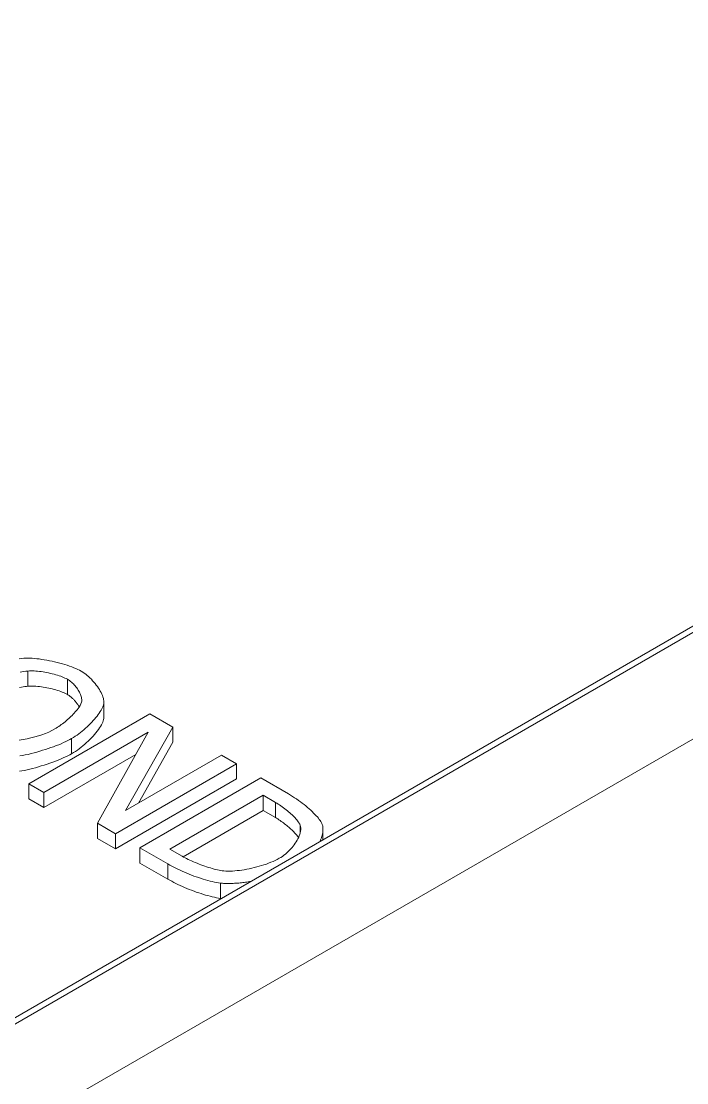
# Model space of a CAD drawing. Header units: millimetres. Extents: x 13 to 546, y 6 to 425.
# Drawn here: x 437.18 to 446.12, y 291.57 to 305.83 of the extents above; entities that cross this region are included whole.
import ezdxf

# ---------------------------------------------------------------- set-up
doc = ezdxf.new("R2010")
doc.units = ezdxf.units.MM
doc.layers.add('Visible (ANSI)', color=7, linetype='Continuous', lineweight=18)
doc.layers.add('Visible Narrow (ANSI)', color=7, linetype='Continuous', lineweight=9)

msp = doc.modelspace()

# ---------------------------------------------------------------- linework, layer by layer
at = {"layer": 'Visible (ANSI)'}
for p, q in [((479.873, 317.147), (422.636, 284.101)), ((479.063, 315.165), (426.172, 284.628)), ((438.29, 296.482), (438.29, 296.686)), ((438.29, 296.469), (438.29, 296.673)), ((438.908, 296.531), (437.282, 295.592)), ((439.215, 296.353), (438.908, 296.531)), ((437.483, 295.475), (438.885, 296.285)), ((438.885, 296.285), (438.203, 295.06)), ((438.582, 295.232), (439.215, 296.353)), ((439.215, 296.149), (439.215, 296.353)), ((439.215, 296.149), (438.753, 295.33)), ((438.718, 295.984), (437.483, 295.271)), ((438.445, 294.92), (440.072, 295.859)), ((439.87, 295.975), (438.582, 295.232)), ((440.072, 295.859), (439.87, 295.975)), ((440.072, 295.655), (440.072, 295.859)), ((437.282, 295.592), (437.483, 295.475)), ((437.282, 295.388), (437.282, 295.592)), ((440.072, 295.655), (438.445, 294.716)), ((440.401, 295.669), (438.775, 294.73)), ((440.771, 295.455), (440.401, 295.669)), ((437.483, 295.271), (437.483, 295.475)), ((439.178, 294.713), (440.43, 295.436)), ((440.43, 295.436), (440.595, 295.341)), ((440.43, 295.232), (440.43, 295.436)), ((437.483, 295.271), (437.282, 295.388)), ((440.43, 295.232), (439.355, 294.611)), ((440.595, 295.137), (440.43, 295.232)), ((438.203, 295.06), (438.445, 294.92)), ((438.203, 294.856), (438.203, 295.06)), ((440.927, 294.924), (440.927, 295.036)), ((438.445, 294.716), (438.203, 294.856)), ((438.445, 294.716), (438.445, 294.92)), ((441.234, 294.839), (441.234, 294.982)), ((438.775, 294.73), (439.149, 294.514)), ((438.775, 294.526), (438.775, 294.73)), ((439.343, 294.618), (439.178, 294.713)), ((439.149, 294.309), (438.775, 294.526)), ((439.855, 294.052), (439.855, 294.256))]:
    msp.add_line(p, q, dxfattribs=at)
at = {"layer": 'Visible (ANSI)', "flags": 128}
for points in [[(437.242, 297.278), (437.214, 297.276), (437.183, 297.273), (437.151, 297.268)], [(437.985, 297.103), (437.964, 297.115), (437.94, 297.126), (437.915, 297.138), (437.888, 297.149), (437.859, 297.16), (437.829, 297.171), (437.797, 297.182), (437.765, 297.192), (437.732, 297.202), (437.698, 297.211), (437.663, 297.22), (437.628, 297.229), (437.593, 297.237), (437.558, 297.244), (437.523, 297.251), (437.488, 297.257), (437.454, 297.262), (437.421, 297.267), (437.388, 297.271), (437.356, 297.274), (437.325, 297.277), (437.296, 297.278), (437.268, 297.278), (437.242, 297.278)], [(437.163, 297.088), (437.188, 297.094), (437.216, 297.099), (437.243, 297.103), (437.27, 297.105)], [(437.27, 297.105), (437.289, 297.106), (437.31, 297.107), (437.332, 297.107), (437.354, 297.106), (437.377, 297.104), (437.4, 297.102), (437.424, 297.1), (437.449, 297.097), (437.473, 297.093), (437.498, 297.089), (437.523, 297.085), (437.547, 297.08), (437.572, 297.074), (437.596, 297.068), (437.62, 297.062), (437.644, 297.056), (437.666, 297.049), (437.688, 297.042), (437.71, 297.034), (437.73, 297.027), (437.749, 297.019), (437.767, 297.011), (437.784, 297.003), (437.8, 296.994)], [(437.8, 296.994), (437.814, 296.986), (437.827, 296.976), (437.841, 296.966), (437.854, 296.955), (437.867, 296.943), (437.88, 296.931), (437.892, 296.918), (437.904, 296.905), (437.915, 296.892), (437.926, 296.878), (437.936, 296.864), (437.945, 296.849), (437.954, 296.835), (437.962, 296.82), (437.969, 296.806), (437.975, 296.792), (437.98, 296.778), (437.985, 296.764), (437.989, 296.75), (437.991, 296.737), (437.993, 296.724), (437.993, 296.712), (437.992, 296.7), (437.991, 296.689)], [(438.29, 296.673), (438.29, 296.688), (438.289, 296.704), (438.287, 296.721), (438.283, 296.738), (438.277, 296.757), (438.27, 296.775), (438.262, 296.795), (438.252, 296.815), (438.242, 296.835), (438.23, 296.855), (438.217, 296.876), (438.203, 296.896), (438.188, 296.916), (438.173, 296.936), (438.157, 296.956), (438.139, 296.975), (438.122, 296.994), (438.103, 297.012), (438.085, 297.03), (438.065, 297.046), (438.046, 297.062), (438.026, 297.077), (438.006, 297.091), (437.985, 297.103)], [(437.27, 296.901), (437.25, 296.899), (437.229, 296.897), (437.207, 296.893), (437.183, 296.888), (437.158, 296.883)], [(437.8, 296.79), (437.784, 296.798), (437.767, 296.807), (437.749, 296.815), (437.73, 296.823), (437.71, 296.83), (437.689, 296.838), (437.667, 296.845), (437.644, 296.851), (437.621, 296.858), (437.597, 296.864), (437.573, 296.87), (437.548, 296.875), (437.524, 296.88), (437.499, 296.885), (437.474, 296.889), (437.45, 296.892), (437.425, 296.896), (437.401, 296.898), (437.377, 296.9), (437.354, 296.902), (437.332, 296.902), (437.31, 296.903), (437.289, 296.902), (437.27, 296.901)], [(437.958, 296.623), (437.954, 296.631), (437.949, 296.639), (437.944, 296.647), (437.938, 296.655), (437.933, 296.663), (437.927, 296.671), (437.921, 296.679), (437.915, 296.687), (437.909, 296.695), (437.903, 296.702), (437.896, 296.71), (437.889, 296.717), (437.883, 296.724), (437.876, 296.731), (437.868, 296.738), (437.861, 296.745), (437.854, 296.751), (437.846, 296.757), (437.839, 296.764), (437.831, 296.769), (437.823, 296.775), (437.815, 296.78), (437.807, 296.785), (437.8, 296.79)], [(437.991, 296.689), (437.982, 296.665), (437.97, 296.641), (437.956, 296.619), (437.943, 296.601), (437.931, 296.586), (437.918, 296.57), (437.905, 296.555), (437.891, 296.54), (437.877, 296.524), (437.862, 296.509), (437.847, 296.495), (437.832, 296.48), (437.817, 296.466), (437.801, 296.452), (437.785, 296.438), (437.768, 296.424), (437.751, 296.411), (437.735, 296.397), (437.718, 296.385), (437.701, 296.372), (437.683, 296.361), (437.666, 296.349), (437.649, 296.338), (437.632, 296.328)], [(437.857, 296.198), (437.881, 296.212), (437.905, 296.228), (437.929, 296.244), (437.952, 296.261), (437.975, 296.279), (437.998, 296.297), (438.021, 296.316), (438.043, 296.336), (438.065, 296.356), (438.087, 296.377), (438.107, 296.397), (438.127, 296.418), (438.146, 296.439), (438.164, 296.46), (438.182, 296.48), (438.198, 296.501), (438.213, 296.521), (438.227, 296.541), (438.24, 296.56), (438.252, 296.579), (438.263, 296.599), (438.274, 296.623), (438.284, 296.648), (438.29, 296.673)], [(438.29, 296.469), (438.287, 296.454), (438.282, 296.438), (438.275, 296.42), (438.266, 296.402), (438.256, 296.382), (438.244, 296.362), (438.231, 296.342), (438.216, 296.32), (438.2, 296.299), (438.182, 296.277), (438.163, 296.254), (438.144, 296.232), (438.123, 296.21), (438.102, 296.187), (438.079, 296.165), (438.056, 296.144), (438.033, 296.122), (438.008, 296.101), (437.984, 296.081), (437.959, 296.062), (437.934, 296.043), (437.908, 296.026), (437.883, 296.009), (437.857, 295.994)], [(438.29, 296.482), (438.29, 296.481), (438.29, 296.481), (438.29, 296.48), (438.29, 296.48), (438.29, 296.479), (438.29, 296.479), (438.29, 296.478), (438.29, 296.478), (438.29, 296.477), (438.29, 296.476), (438.29, 296.476), (438.29, 296.475), (438.29, 296.475), (438.29, 296.474), (438.29, 296.474), (438.29, 296.473), (438.29, 296.473), (438.29, 296.472), (438.29, 296.472), (438.29, 296.471), (438.29, 296.471), (438.29, 296.47), (438.29, 296.469), (438.29, 296.469)], [(437.632, 296.328), (437.592, 296.307), (437.549, 296.286), (437.505, 296.268), (437.458, 296.25), (437.41, 296.235), (437.361, 296.22), (437.31, 296.207), (437.258, 296.196), (437.206, 296.186), (437.152, 296.177)], [(437.161, 295.964), (437.197, 295.97), (437.234, 295.978), (437.272, 295.986), (437.311, 295.996), (437.351, 296.006), (437.39, 296.017), (437.429, 296.028), (437.467, 296.04), (437.505, 296.052), (437.543, 296.064), (437.579, 296.076), (437.615, 296.089), (437.649, 296.103), (437.683, 296.116), (437.716, 296.129), (437.748, 296.143), (437.778, 296.157), (437.806, 296.171), (437.833, 296.185), (437.857, 296.198)], [(437.857, 295.994), (437.832, 295.98), (437.804, 295.965), (437.774, 295.951), (437.742, 295.937), (437.709, 295.922), (437.674, 295.908), (437.639, 295.894), (437.602, 295.881), (437.564, 295.867), (437.526, 295.854), (437.488, 295.842), (437.449, 295.83), (437.41, 295.818), (437.372, 295.807), (437.333, 295.797), (437.296, 295.788), (437.259, 295.779), (437.223, 295.771), (437.188, 295.764), (437.154, 295.758)], [(441.225, 295.044), (441.22, 295.056), (441.213, 295.068), (441.205, 295.082), (441.196, 295.097), (441.184, 295.112), (441.172, 295.128), (441.158, 295.145), (441.143, 295.162), (441.126, 295.18), (441.108, 295.198), (441.089, 295.217), (441.069, 295.236), (441.048, 295.255), (441.026, 295.274), (441.003, 295.293), (440.98, 295.312), (440.956, 295.331), (440.931, 295.35), (440.905, 295.368), (440.879, 295.387), (440.853, 295.404), (440.826, 295.422), (440.799, 295.439), (440.771, 295.455)], [(440.595, 295.341), (440.613, 295.33), (440.632, 295.318), (440.65, 295.306), (440.668, 295.294), (440.686, 295.281), (440.704, 295.268), (440.721, 295.255), (440.739, 295.242), (440.755, 295.228), (440.772, 295.214), (440.788, 295.2), (440.803, 295.186), (440.818, 295.172), (440.832, 295.159), (440.845, 295.145), (440.858, 295.132), (440.87, 295.118), (440.881, 295.105), (440.891, 295.093), (440.9, 295.08), (440.909, 295.069), (440.916, 295.057), (440.922, 295.047), (440.927, 295.036)], [(440.906, 294.868), (440.899, 294.879), (440.891, 294.889), (440.882, 294.9), (440.872, 294.911), (440.862, 294.923), (440.852, 294.934), (440.84, 294.946), (440.829, 294.958), (440.816, 294.97), (440.804, 294.982), (440.79, 294.994), (440.777, 295.006), (440.763, 295.018), (440.749, 295.029), (440.734, 295.041), (440.719, 295.053), (440.704, 295.064), (440.689, 295.075), (440.673, 295.086), (440.658, 295.097), (440.642, 295.107), (440.626, 295.118), (440.611, 295.127), (440.595, 295.137)], [(440.927, 295.036), (440.933, 295.016), (440.936, 294.995), (440.936, 294.974), (440.934, 294.954), (440.929, 294.933), (440.923, 294.912), (440.916, 294.892), (440.908, 294.872), (440.898, 294.852), (440.887, 294.832), (440.875, 294.812), (440.862, 294.792), (440.848, 294.772), (440.833, 294.753), (440.818, 294.734), (440.801, 294.715), (440.784, 294.697), (440.766, 294.679), (440.747, 294.663), (440.728, 294.646), (440.708, 294.631), (440.688, 294.616), (440.667, 294.602), (440.646, 294.59)], [(441.192, 294.814), (441.196, 294.825), (441.201, 294.835), (441.205, 294.845), (441.208, 294.855), (441.212, 294.865), (441.215, 294.875), (441.218, 294.884), (441.221, 294.894), (441.224, 294.904), (441.226, 294.913), (441.228, 294.923), (441.23, 294.932), (441.231, 294.941), (441.233, 294.95), (441.233, 294.96), (441.234, 294.969), (441.234, 294.979), (441.234, 294.988), (441.234, 294.998), (441.233, 295.007), (441.232, 295.016), (441.23, 295.026), (441.228, 295.035), (441.225, 295.044)], [(439.9, 294.421), (439.881, 294.423), (439.861, 294.426), (439.839, 294.43), (439.817, 294.435), (439.794, 294.44), (439.77, 294.446), (439.746, 294.453), (439.721, 294.46), (439.696, 294.468), (439.67, 294.476), (439.645, 294.485), (439.619, 294.494), (439.593, 294.503), (439.568, 294.513), (439.543, 294.523), (439.518, 294.533), (439.493, 294.544), (439.469, 294.554), (439.446, 294.565), (439.424, 294.575), (439.402, 294.586), (439.381, 294.597), (439.361, 294.607), (439.343, 294.618)], [(440.646, 294.59), (440.62, 294.575), (440.592, 294.561), (440.563, 294.548), (440.534, 294.536), (440.503, 294.524), (440.473, 294.513), (440.441, 294.502), (440.409, 294.492), (440.377, 294.482), (440.344, 294.473), (440.31, 294.465), (440.277, 294.457), (440.243, 294.45), (440.21, 294.443), (440.177, 294.437), (440.144, 294.432), (440.112, 294.427), (440.08, 294.424), (440.049, 294.421), (440.02, 294.419), (439.99, 294.418), (439.96, 294.417), (439.93, 294.418), (439.9, 294.421)], [(439.149, 294.514), (439.174, 294.499), (439.201, 294.485), (439.228, 294.471), (439.256, 294.457), (439.285, 294.443), (439.314, 294.429), (439.344, 294.416), (439.375, 294.402), (439.406, 294.389), (439.437, 294.376), (439.469, 294.364), (439.5, 294.352), (439.532, 294.341), (439.564, 294.33), (439.595, 294.319), (439.626, 294.31), (439.657, 294.3), (439.688, 294.292), (439.718, 294.284), (439.747, 294.277), (439.775, 294.27), (439.803, 294.265), (439.83, 294.26), (439.855, 294.256)], [(439.855, 294.052), (439.83, 294.056), (439.803, 294.061), (439.775, 294.066), (439.747, 294.073), (439.718, 294.08), (439.688, 294.088), (439.657, 294.096), (439.627, 294.105), (439.595, 294.115), (439.564, 294.126), (439.532, 294.137), (439.501, 294.148), (439.469, 294.16), (439.438, 294.172), (439.406, 294.185), (439.375, 294.198), (439.345, 294.211), (439.315, 294.225), (439.285, 294.239), (439.256, 294.253), (439.228, 294.267), (439.201, 294.281), (439.174, 294.295), (439.149, 294.309)], [(439.855, 294.256), (439.869, 294.255), (439.883, 294.254), (439.897, 294.253), (439.912, 294.252), (439.928, 294.252), (439.943, 294.251), (439.96, 294.251), (439.976, 294.251), (439.994, 294.252), (440.011, 294.252), (440.029, 294.253), (440.047, 294.254), (440.065, 294.255), (440.083, 294.257), (440.102, 294.258), (440.12, 294.26), (440.138, 294.262), (440.156, 294.264), (440.175, 294.266), (440.193, 294.268), (440.21, 294.271), (440.228, 294.273), (440.246, 294.276), (440.264, 294.279)], [(439.869, 294.051), (439.869, 294.051), (439.868, 294.051), (439.867, 294.051), (439.867, 294.051), (439.866, 294.051), (439.866, 294.051), (439.865, 294.051), (439.865, 294.051), (439.864, 294.051), (439.863, 294.051), (439.863, 294.051), (439.862, 294.051), (439.862, 294.052), (439.861, 294.052), (439.861, 294.052), (439.86, 294.052), (439.859, 294.052), (439.859, 294.052), (439.858, 294.052), (439.858, 294.052), (439.857, 294.052), (439.857, 294.052), (439.856, 294.052), (439.855, 294.052)]]:
    msp.add_lwpolyline(points, dxfattribs=at)
at = {"layer": 'Visible Narrow (ANSI)'}
for p, q in [((422.636, 284.017), (480.123, 317.207)), ((437.27, 296.901), (437.27, 297.105)), ((437.8, 296.79), (437.8, 296.994)), ((437.857, 295.994), (437.857, 296.198)), ((440.595, 295.137), (440.595, 295.341)), ((439.149, 294.309), (439.149, 294.514))]:
    msp.add_line(p, q, dxfattribs=at)

doc.saveas('drawing.dxf')
